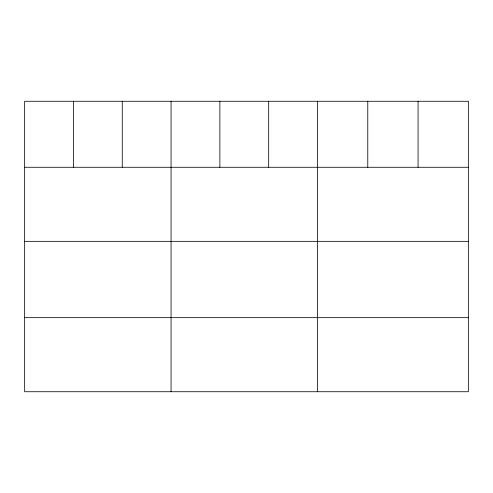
<?xml version="1.0" encoding="UTF-8"?>
<svg xmlns="http://www.w3.org/2000/svg" width="493" height="493" viewBox="0 0 493 493"><rect width="100%" height="100%" fill="white"/><g stroke="black" fill="none" stroke-linecap="round" stroke-linejoin="round"><path stroke-width="0.74" d="M468.35 167.275L468.35 391.732L24.65 391.732L24.65 101.268L468.35 101.268L468.35 167.275L24.65 167.275M24.65 241.342L468.35 241.342M24.65 317.658L468.35 317.658M418.064 101.268L418.064 167.275M367.778 101.268L367.778 167.275M317.492 101.268L317.492 391.732M268.685 101.268L268.685 167.275M219.878 101.268L219.878 167.275M171.071 101.268L171.071 391.732M122.264 101.268L122.264 167.275M73.457 101.268L73.457 167.275"/></g></svg>
